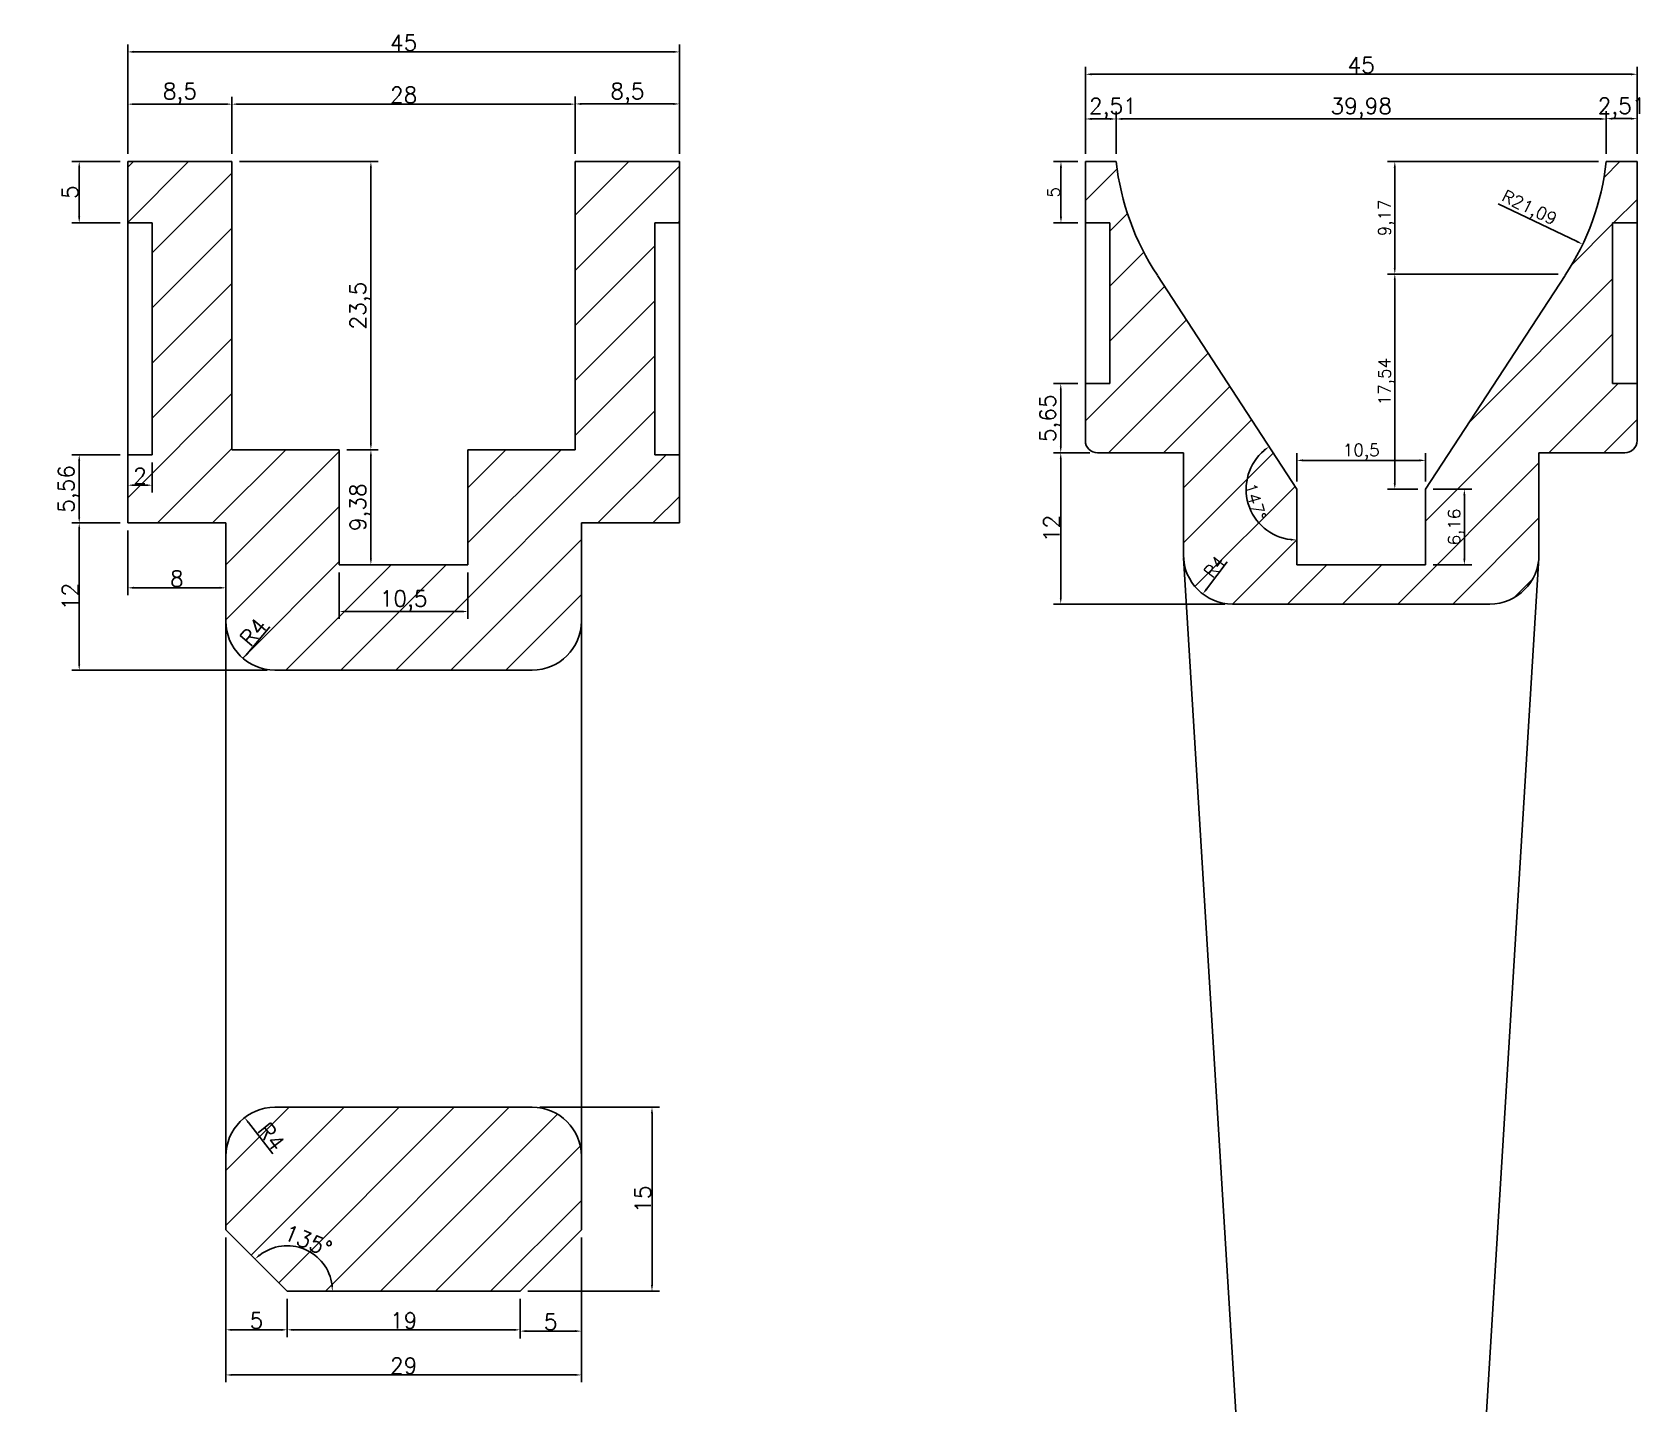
# Model space of a CAD drawing. Header units: millimetres. Extents: x 6817 to 10278, y -2870 to -2258.
# Drawn here: x 7660.7 to 7792, y -2802.2 to -2690.4 of the extents above; entities that cross this region are included whole.
import ezdxf

# ---------------------------------------------------------------- set-up
doc = ezdxf.new("R2010")
doc.units = ezdxf.units.MM
doc.layers.add('图层2', color=108, linetype='Continuous')
doc.styles.get("Standard").update_dxf_attribs({"font": 'txt', "bigfont": 'gbcbig.shx'})
doc.dimstyles.new('ISO-25', dxfattribs={"dimtxt": 1, "dimasz": 0.5, "dimexe": 0.6, "dimexo": 0.625, "dimgap": 0.1, "dimtad": 1, "dimtxsty": 'Standard', "dimcen": 2.5, "dimadec": 0, "dimazin": 0, "dimtfac": 1, "dimtmove": 0, "dimatfit": 3, "dimfxl": 1, "dimarcsym": 0})
pattern_1 = [(45, (0, -33.572), (-2.245064, 2.245064), [])]

# ---------------------------------------------------------------- blocks, each defined once
blk = doc.blocks.new('*D1457')
at = {"layer": 'Defpoints', "color": 0, "linetype": 'ByBlock', "transparency": 16777216}
for p in [(7749.09, -2697.44), (7746.58, -2700.91), (7749.09, -2700.91)]:
    blk.add_point(p, dxfattribs=at)
at = {"layer": '图层2', "color": 0, "linetype": 'ByBlock', "lineweight": -2, "transparency": 16777216}
for p, q in [((7746.58, -2700.29), (7746.58, -2696.84)), ((7749.09, -2700.29), (7749.09, -2696.84)), ((7747.08, -2697.44), (7748.59, -2697.44))]:
    blk.add_line(p, q, dxfattribs=at)
at = {"layer": '图层2', "color": 0, "linetype": 'ByBlock', "transparency": 16777216}
for points in [[(7747.08, -2697.35), (7747.08, -2697.52), (7746.58, -2697.44)], [(7748.59, -2697.35), (7748.59, -2697.52), (7749.09, -2697.44)]]:
    blk.add_solid(points, dxfattribs=at)
at = {"layer": '图层2', "color": 0, "linetype": 'ByBlock', "transparency": 16777216, "insert": (7748.82, -2696.58), "char_height": 1.3, "attachment_point": 5}
blk.add_mtext('2,51', dxfattribs=at)
blk = doc.blocks.new('*D1453')
at = {"layer": 'Defpoints', "color": 0, "linetype": 'ByBlock', "transparency": 16777216}
for p in [(7789.07, -2697.44), (7749.09, -2700.91), (7789.07, -2700.91)]:
    blk.add_point(p, dxfattribs=at)
at = {"layer": '图层2', "color": 0, "linetype": 'ByBlock', "lineweight": -2, "transparency": 16777216}
for p, q in [((7749.09, -2700.29), (7749.09, -2696.84)), ((7789.07, -2700.29), (7789.07, -2696.84)), ((7749.59, -2697.44), (7788.57, -2697.44))]:
    blk.add_line(p, q, dxfattribs=at)
at = {"layer": '图层2', "color": 0, "linetype": 'ByBlock', "transparency": 16777216}
for points in [[(7749.59, -2697.35), (7749.59, -2697.52), (7749.09, -2697.44)], [(7788.57, -2697.35), (7788.57, -2697.52), (7789.07, -2697.44)]]:
    blk.add_solid(points, dxfattribs=at)
at = {"layer": '图层2', "color": 0, "linetype": 'ByBlock', "transparency": 16777216, "insert": (7769.08, -2696.58), "char_height": 1.3, "attachment_point": 5}
blk.add_mtext('39,98', dxfattribs=at)
blk = doc.blocks.new('*D1458')
at = {"layer": 'Defpoints', "color": 0, "linetype": 'ByBlock', "transparency": 16777216}
for p in [(7791.58, -2697.41), (7789.07, -2700.91), (7791.58, -2700.91)]:
    blk.add_point(p, dxfattribs=at)
at = {"layer": '图层2', "color": 0, "linetype": 'ByBlock', "lineweight": -2, "transparency": 16777216}
for p, q in [((7789.07, -2700.29), (7789.07, -2696.81)), ((7791.58, -2700.29), (7791.58, -2696.81)), ((7789.57, -2697.41), (7791.08, -2697.41))]:
    blk.add_line(p, q, dxfattribs=at)
at = {"layer": '图层2', "color": 0, "linetype": 'ByBlock', "transparency": 16777216}
for points in [[(7789.57, -2697.33), (7789.57, -2697.5), (7789.07, -2697.41)], [(7791.08, -2697.33), (7791.08, -2697.5), (7791.58, -2697.41)]]:
    blk.add_solid(points, dxfattribs=at)
at = {"layer": '图层2', "color": 0, "linetype": 'ByBlock', "transparency": 16777216, "insert": (7790.32, -2696.56), "char_height": 1.3, "attachment_point": 5}
blk.add_mtext('2,51', dxfattribs=at)
blk = doc.blocks.new('*D1459')
at = {"layer": 'Defpoints', "color": 0, "linetype": 'ByBlock', "transparency": 16777216}
for p in [(7791.58, -2693.79), (7746.58, -2700.91), (7791.58, -2700.91)]:
    blk.add_point(p, dxfattribs=at)
at = {"layer": '图层2', "color": 0, "linetype": 'ByBlock', "lineweight": -2, "transparency": 16777216}
for p, q in [((7746.58, -2700.29), (7746.58, -2693.19)), ((7747.08, -2693.79), (7791.08, -2693.79)), ((7791.58, -2700.29), (7791.58, -2693.19))]:
    blk.add_line(p, q, dxfattribs=at)
at = {"layer": '图层2', "color": 0, "linetype": 'ByBlock', "transparency": 16777216}
for points in [[(7747.08, -2693.71), (7747.08, -2693.88), (7746.58, -2693.79)], [(7791.08, -2693.71), (7791.08, -2693.88), (7791.58, -2693.79)]]:
    blk.add_solid(points, dxfattribs=at)
at = {"layer": '图层2', "color": 0, "linetype": 'ByBlock', "transparency": 16777216, "insert": (7769.08, -2693.04), "char_height": 1.3, "attachment_point": 5}
blk.add_mtext('45', dxfattribs=at)
blk = doc.blocks.new('*D1454')
at = {"layer": 'Defpoints', "color": 0, "linetype": 'ByBlock', "transparency": 16777216}
for p in [(7771.82, -2700.91), (7789.07, -2700.91), (7785.77, -2710.08)]:
    blk.add_point(p, dxfattribs=at)
at = {"layer": '图层2', "color": 0, "linetype": 'ByBlock', "lineweight": -2, "transparency": 16777216}
for p, q in [((7788.44, -2700.91), (7771.22, -2700.91)), ((7771.82, -2709.58), (7771.82, -2701.41)), ((7785.15, -2710.08), (7771.22, -2710.08))]:
    blk.add_line(p, q, dxfattribs=at)
at = {"layer": '图层2', "color": 0, "linetype": 'ByBlock', "transparency": 16777216}
for points in [[(7771.73, -2701.41), (7771.9, -2701.41), (7771.82, -2700.91)], [(7771.73, -2709.58), (7771.9, -2709.58), (7771.82, -2710.08)]]:
    blk.add_solid(points, dxfattribs=at)
at = {"layer": '图层2', "color": 0, "linetype": 'ByBlock', "transparency": 16777216, "insert": (7771.13, -2705.5), "char_height": 1, "attachment_point": 5, "rotation": 90}
blk.add_mtext('9,17', dxfattribs=at)
blk = doc.blocks.new('*D1455')
at = {"layer": 'Defpoints', "color": 0, "linetype": 'ByBlock', "transparency": 16777216}
for p in [(7747.58, -2724.66), (7744.57, -2736.99), (7758.58, -2736.99)]:
    blk.add_point(p, dxfattribs=at)
at = {"layer": '图层2', "color": 0, "linetype": 'ByBlock', "lineweight": -2, "transparency": 16777216}
for p, q in [((7746.95, -2724.66), (7743.97, -2724.66)), ((7744.57, -2725.16), (7744.57, -2736.49)), ((7757.95, -2736.99), (7743.97, -2736.99))]:
    blk.add_line(p, q, dxfattribs=at)
at = {"layer": '图层2', "color": 0, "linetype": 'ByBlock', "transparency": 16777216}
for points in [[(7744.49, -2725.16), (7744.65, -2725.16), (7744.57, -2724.66)], [(7744.49, -2736.49), (7744.65, -2736.49), (7744.57, -2736.99)]]:
    blk.add_solid(points, dxfattribs=at)
at = {"layer": '图层2', "color": 0, "linetype": 'ByBlock', "transparency": 16777216, "insert": (7743.82, -2730.83), "char_height": 1.3, "attachment_point": 5, "rotation": 90}
blk.add_mtext('12', dxfattribs=at)
blk = doc.blocks.new('*D1460')
at = {"layer": 'Defpoints', "color": 0, "linetype": 'ByBlock', "transparency": 16777216}
for p in [(7774.33, -2725.28), (7763.83, -2727.63), (7774.33, -2727.63)]:
    blk.add_point(p, dxfattribs=at)
at = {"layer": '图层2', "color": 0, "linetype": 'ByBlock', "lineweight": -2, "transparency": 16777216}
for p, q in [((7763.83, -2727), (7763.83, -2724.68)), ((7764.33, -2725.28), (7773.83, -2725.28)), ((7774.33, -2727), (7774.33, -2724.68))]:
    blk.add_line(p, q, dxfattribs=at)
at = {"layer": '图层2', "color": 0, "linetype": 'ByBlock', "transparency": 16777216}
for points in [[(7764.33, -2725.19), (7764.33, -2725.36), (7763.83, -2725.28)], [(7773.83, -2725.19), (7773.83, -2725.36), (7774.33, -2725.28)]]:
    blk.add_solid(points, dxfattribs=at)
at = {"layer": '图层2', "color": 0, "linetype": 'ByBlock', "transparency": 16777216, "insert": (7769.08, -2724.59), "char_height": 1, "attachment_point": 5}
blk.add_mtext('10,5', dxfattribs=at)
blk = doc.blocks.new('*D1456')
at = {"layer": 'Defpoints', "color": 0, "linetype": 'ByBlock', "transparency": 16777216}
for p in [(7785.15, -2710.08), (7771.82, -2727.63), (7774.33, -2727.63)]:
    blk.add_point(p, dxfattribs=at)
at = {"layer": '图层2', "color": 0, "linetype": 'ByBlock', "lineweight": -2, "transparency": 16777216}
for p, q in [((7784.52, -2710.08), (7771.22, -2710.08)), ((7771.82, -2710.58), (7771.82, -2727.13)), ((7773.7, -2727.63), (7771.22, -2727.63))]:
    blk.add_line(p, q, dxfattribs=at)
at = {"layer": '图层2', "color": 0, "linetype": 'ByBlock', "transparency": 16777216}
for points in [[(7771.73, -2710.58), (7771.9, -2710.58), (7771.82, -2710.08)], [(7771.73, -2727.13), (7771.9, -2727.13), (7771.82, -2727.63)]]:
    blk.add_solid(points, dxfattribs=at)
at = {"layer": '图层2', "color": 0, "linetype": 'ByBlock', "transparency": 16777216, "insert": (7771.13, -2718.85), "char_height": 1, "attachment_point": 5, "rotation": 90}
blk.add_mtext('17,54', dxfattribs=at)
blk = doc.blocks.new('*D1461')
at = {"layer": 'Defpoints', "color": 0, "linetype": 'ByBlock', "transparency": 16777216}
for p in [(7774.33, -2727.63), (7774.33, -2733.79), (7777.49, -2733.79)]:
    blk.add_point(p, dxfattribs=at)
at = {"layer": '图层2', "color": 0, "linetype": 'ByBlock', "lineweight": -2, "transparency": 16777216}
for p, q in [((7774.95, -2727.63), (7778.09, -2727.63)), ((7777.49, -2728.13), (7777.49, -2733.29)), ((7774.95, -2733.79), (7778.09, -2733.79))]:
    blk.add_line(p, q, dxfattribs=at)
at = {"layer": '图层2', "color": 0, "linetype": 'ByBlock', "transparency": 16777216}
for points in [[(7777.41, -2728.13), (7777.58, -2728.13), (7777.49, -2727.63)], [(7777.41, -2733.29), (7777.58, -2733.29), (7777.49, -2733.79)]]:
    blk.add_solid(points, dxfattribs=at)
at = {"layer": '图层2', "color": 0, "linetype": 'ByBlock', "transparency": 16777216, "insert": (7776.81, -2730.71), "char_height": 1, "attachment_point": 5, "rotation": 90}
blk.add_mtext('6,16', dxfattribs=at)
blk = doc.blocks.new('*D1462')
at = {"layer": 'Defpoints', "color": 0, "linetype": 'ByBlock', "transparency": 16777216}
for p in [(7768.11, -2698.56), (7787.14, -2707.65)]:
    blk.add_point(p, dxfattribs=at)
at = {"layer": '图层2', "color": 0, "linetype": 'ByBlock', "lineweight": -2, "transparency": 16777216}
blk.add_line((7780.25, -2704.36), (7786.69, -2707.44), dxfattribs=at)
at = {"layer": '图层2', "color": 0, "linetype": 'ByBlock', "transparency": 16777216}
blk.add_solid([(7786.72, -2707.36), (7786.65, -2707.51), (7787.14, -2707.65)], dxfattribs=at)
at = {"layer": '图层2', "color": 0, "linetype": 'ByBlock', "transparency": 16777216, "insert": (7782.74, -2704.79), "char_height": 1, "attachment_point": 5, "rotation": 334.4618}
blk.add_mtext('R21,09', dxfattribs=at)
blk = doc.blocks.new('*D1473')
at = {"layer": 'Defpoints', "color": 0, "linetype": 'ByBlock', "transparency": 16777216}
for p in [(7758.58, -2732.99), (7756.16, -2736.17)]:
    blk.add_point(p, dxfattribs=at)
at = {"layer": '图层2', "color": 0, "linetype": 'ByBlock', "lineweight": -2, "transparency": 16777216}
blk.add_line((7758.14, -2733.56), (7756.46, -2735.77), dxfattribs=at)
at = {"layer": '图层2', "color": 0, "linetype": 'ByBlock', "transparency": 16777216}
blk.add_solid([(7756.39, -2735.72), (7756.53, -2735.83), (7756.16, -2736.17)], dxfattribs=at)
at = {"layer": '图层2', "color": 0, "linetype": 'ByBlock', "transparency": 16777216, "insert": (7757.1, -2733.94), "char_height": 1, "attachment_point": 5, "rotation": 52.7723}
blk.add_mtext('R4', dxfattribs=at)
blk = doc.blocks.new('*D1477')
at = {"layer": 'Defpoints', "color": 0, "linetype": 'ByBlock', "transparency": 16777216}
for p in [(7752.45, -2710.19), (7759.72, -2727.05), (7763.83, -2727.63), (7763.83, -2727.63), (7763.83, -2733.79)]:
    blk.add_point(p, dxfattribs=at)
at = {"layer": '图层2', "color": 0, "linetype": 'ByBlock', "transparency": 16777216}
blk.add_arc((7763.83, -2727.63), 4.14, 130.0372, 263.0832, dxfattribs=at)
for points in [[(7761.11, -2724.39), (7761.21, -2724.52), (7761.56, -2724.15)], [(7763.33, -2731.66), (7763.32, -2731.82), (7763.83, -2731.77)]]:
    blk.add_solid(points, dxfattribs=at)
at = {"layer": '图层2', "color": 0, "linetype": 'ByBlock', "transparency": 16777216, "insert": (7760.43, -2728.64), "char_height": 1, "attachment_point": 5, "rotation": 286.5602}
blk.add_mtext('147°', dxfattribs=at)
blk = doc.blocks.new('*D1478')
at = {"layer": 'Defpoints', "color": 0, "linetype": 'ByBlock', "transparency": 16777216}
for p in [(7676.47, -2788.02), (7684.08, -2790.4), (7681.47, -2793.02), (7681.47, -2793.02), (7700.47, -2793.02)]:
    blk.add_point(p, dxfattribs=at)
at = {"layer": '图层2', "color": 0, "linetype": 'ByBlock', "transparency": 16777216}
blk.add_arc((7681.47, -2793.02), 3.7, 7.7496, 127.2504, dxfattribs=at)
for points in [[(7679.28, -2790.14), (7679.17, -2790.01), (7678.85, -2790.4)], [(7685.21, -2792.52), (7685.05, -2792.53), (7685.16, -2793.02)]]:
    blk.add_solid(points, dxfattribs=at)
at = {"layer": '图层2', "color": 0, "linetype": 'ByBlock', "transparency": 16777216, "insert": (7683.17, -2788.91), "char_height": 1.3, "attachment_point": 5, "rotation": 337.5}
blk.add_mtext('135°', dxfattribs=at)
blk = doc.blocks.new('*D1479')
at = {"layer": 'Defpoints', "color": 0, "linetype": 'ByBlock', "transparency": 16777216}
for p in [(7676.97, -2696.23), (7668.47, -2700.91), (7676.97, -2700.91)]:
    blk.add_point(p, dxfattribs=at)
at = {"layer": '图层2', "color": 0, "linetype": 'ByBlock', "lineweight": -2, "transparency": 16777216}
for p, q in [((7668.47, -2700.29), (7668.47, -2695.63)), ((7676.97, -2700.29), (7676.97, -2695.63)), ((7668.97, -2696.23), (7676.47, -2696.23))]:
    blk.add_line(p, q, dxfattribs=at)
at = {"layer": '图层2', "color": 0, "linetype": 'ByBlock', "transparency": 16777216}
for points in [[(7668.97, -2696.15), (7668.97, -2696.31), (7668.47, -2696.23)], [(7676.47, -2696.15), (7676.47, -2696.31), (7676.97, -2696.23)]]:
    blk.add_solid(points, dxfattribs=at)
at = {"layer": '图层2', "color": 0, "linetype": 'ByBlock', "transparency": 16777216, "insert": (7672.72, -2695.37), "char_height": 1.3, "attachment_point": 5}
blk.add_mtext('8,5', dxfattribs=at)
blk = doc.blocks.new('*D1480')
at = {"layer": 'Defpoints', "color": 0, "linetype": 'ByBlock', "transparency": 16777216}
for p in [(7704.97, -2696.23), (7676.97, -2700.91), (7704.97, -2700.91)]:
    blk.add_point(p, dxfattribs=at)
at = {"layer": '图层2', "color": 0, "linetype": 'ByBlock', "lineweight": -2, "transparency": 16777216}
for p, q in [((7676.97, -2700.29), (7676.97, -2695.63)), ((7704.97, -2700.29), (7704.97, -2695.63)), ((7677.47, -2696.23), (7704.47, -2696.23))]:
    blk.add_line(p, q, dxfattribs=at)
at = {"layer": '图层2', "color": 0, "linetype": 'ByBlock', "transparency": 16777216}
for points in [[(7677.47, -2696.15), (7677.47, -2696.31), (7676.97, -2696.23)], [(7704.47, -2696.15), (7704.47, -2696.31), (7704.97, -2696.23)]]:
    blk.add_solid(points, dxfattribs=at)
at = {"layer": '图层2', "color": 0, "linetype": 'ByBlock', "transparency": 16777216, "insert": (7690.97, -2695.48), "char_height": 1.3, "attachment_point": 5}
blk.add_mtext('28', dxfattribs=at)
blk = doc.blocks.new('*D1481')
at = {"layer": 'Defpoints', "color": 0, "linetype": 'ByBlock', "transparency": 16777216}
for p in [(7713.47, -2696.21), (7704.97, -2700.29), (7713.47, -2700.91)]:
    blk.add_point(p, dxfattribs=at)
at = {"layer": '图层2', "color": 0, "linetype": 'ByBlock', "lineweight": -2, "transparency": 16777216}
for p, q in [((7704.97, -2699.66), (7704.97, -2695.61)), ((7713.47, -2700.29), (7713.47, -2695.61)), ((7705.47, -2696.21), (7712.97, -2696.21))]:
    blk.add_line(p, q, dxfattribs=at)
at = {"layer": '图层2', "color": 0, "linetype": 'ByBlock', "transparency": 16777216}
for points in [[(7705.47, -2696.13), (7705.47, -2696.3), (7704.97, -2696.21)], [(7712.97, -2696.13), (7712.97, -2696.3), (7713.47, -2696.21)]]:
    blk.add_solid(points, dxfattribs=at)
at = {"layer": '图层2', "color": 0, "linetype": 'ByBlock', "transparency": 16777216, "insert": (7709.22, -2695.36), "char_height": 1.3, "attachment_point": 5}
blk.add_mtext('8,5', dxfattribs=at)
blk = doc.blocks.new('*D1482')
at = {"layer": 'Defpoints', "color": 0, "linetype": 'ByBlock', "transparency": 16777216}
for p in [(7713.47, -2691.97), (7668.47, -2700.91), (7713.47, -2700.91)]:
    blk.add_point(p, dxfattribs=at)
at = {"layer": '图层2', "color": 0, "linetype": 'ByBlock', "lineweight": -2, "transparency": 16777216}
for p, q in [((7668.47, -2700.29), (7668.47, -2691.37)), ((7713.47, -2700.29), (7713.47, -2691.37)), ((7668.97, -2691.97), (7712.97, -2691.97))]:
    blk.add_line(p, q, dxfattribs=at)
at = {"layer": '图层2', "color": 0, "linetype": 'ByBlock', "transparency": 16777216}
for points in [[(7668.97, -2691.88), (7668.97, -2692.05), (7668.47, -2691.97)], [(7712.97, -2691.88), (7712.97, -2692.05), (7713.47, -2691.97)]]:
    blk.add_solid(points, dxfattribs=at)
at = {"layer": '图层2', "color": 0, "linetype": 'ByBlock', "transparency": 16777216, "insert": (7690.97, -2691.22), "char_height": 1.3, "attachment_point": 5}
blk.add_mtext('45', dxfattribs=at)
blk = doc.blocks.new('*D1483')
at = {"layer": 'Defpoints', "color": 0, "linetype": 'ByBlock', "transparency": 16777216}
for p in [(7668.47, -2700.91), (7664.51, -2705.91), (7668.47, -2705.91)]:
    blk.add_point(p, dxfattribs=at)
at = {"layer": '图层2', "color": 0, "linetype": 'ByBlock', "lineweight": -2, "transparency": 16777216}
for p, q in [((7667.84, -2700.91), (7663.91, -2700.91)), ((7664.51, -2701.41), (7664.51, -2705.41)), ((7667.84, -2705.91), (7663.91, -2705.91))]:
    blk.add_line(p, q, dxfattribs=at)
at = {"layer": '图层2', "color": 0, "linetype": 'ByBlock', "transparency": 16777216}
for points in [[(7664.42, -2701.41), (7664.59, -2701.41), (7664.51, -2700.91)], [(7664.42, -2705.41), (7664.59, -2705.41), (7664.51, -2705.91)]]:
    blk.add_solid(points, dxfattribs=at)
at = {"layer": '图层2', "color": 0, "linetype": 'ByBlock', "transparency": 16777216, "insert": (7663.76, -2703.41), "char_height": 1.3, "attachment_point": 5, "rotation": 90}
blk.add_mtext('5', dxfattribs=at)
blk = doc.blocks.new('*D1484')
at = {"layer": 'Defpoints', "color": 0, "linetype": 'ByBlock', "transparency": 16777216}
for p in [(7668.47, -2724.82), (7664.51, -2730.38), (7668.47, -2730.38)]:
    blk.add_point(p, dxfattribs=at)
at = {"layer": '图层2', "color": 0, "linetype": 'ByBlock', "lineweight": -2, "transparency": 16777216}
for p, q in [((7667.84, -2724.82), (7663.91, -2724.82)), ((7664.51, -2725.32), (7664.51, -2729.88)), ((7667.84, -2730.38), (7663.91, -2730.38))]:
    blk.add_line(p, q, dxfattribs=at)
at = {"layer": '图层2', "color": 0, "linetype": 'ByBlock', "transparency": 16777216}
for points in [[(7664.42, -2725.32), (7664.59, -2725.32), (7664.51, -2724.82)], [(7664.42, -2729.88), (7664.59, -2729.88), (7664.51, -2730.38)]]:
    blk.add_solid(points, dxfattribs=at)
at = {"layer": '图层2', "color": 0, "linetype": 'ByBlock', "transparency": 16777216, "insert": (7663.65, -2727.6), "char_height": 1.3, "attachment_point": 5, "rotation": 90}
blk.add_mtext('5,56', dxfattribs=at)
blk = doc.blocks.new('*D1485')
at = {"layer": 'Defpoints', "color": 0, "linetype": 'ByBlock', "transparency": 16777216}
for p in [(7668.47, -2724.82), (7670.47, -2724.82), (7670.47, -2727.3)]:
    blk.add_point(p, dxfattribs=at)
at = {"layer": '图层2', "color": 0, "linetype": 'ByBlock', "lineweight": -2, "transparency": 16777216}
for p, q in [((7668.47, -2725.44), (7668.47, -2727.9)), ((7670.47, -2725.44), (7670.47, -2727.9)), ((7668.97, -2727.3), (7669.97, -2727.3))]:
    blk.add_line(p, q, dxfattribs=at)
at = {"layer": '图层2', "color": 0, "linetype": 'ByBlock', "transparency": 16777216}
for points in [[(7668.97, -2727.22), (7668.97, -2727.38), (7668.47, -2727.3)], [(7669.97, -2727.22), (7669.97, -2727.38), (7670.47, -2727.3)]]:
    blk.add_solid(points, dxfattribs=at)
at = {"layer": '图层2', "color": 0, "linetype": 'ByBlock', "transparency": 16777216, "insert": (7669.47, -2726.55), "char_height": 1.3, "attachment_point": 5}
blk.add_mtext('2', dxfattribs=at)
blk = doc.blocks.new('*D1486')
at = {"layer": 'Defpoints', "color": 0, "linetype": 'ByBlock', "transparency": 16777216}
for p in [(7668.47, -2730.38), (7676.47, -2730.38), (7676.47, -2735.67)]:
    blk.add_point(p, dxfattribs=at)
at = {"layer": '图层2', "color": 0, "linetype": 'ByBlock', "lineweight": -2, "transparency": 16777216}
for p, q in [((7668.47, -2731), (7668.47, -2736.27)), ((7676.47, -2731), (7676.47, -2736.27)), ((7668.97, -2735.67), (7675.97, -2735.67))]:
    blk.add_line(p, q, dxfattribs=at)
at = {"layer": '图层2', "color": 0, "linetype": 'ByBlock', "transparency": 16777216}
for points in [[(7668.97, -2735.58), (7668.97, -2735.75), (7668.47, -2735.67)], [(7675.97, -2735.58), (7675.97, -2735.75), (7676.47, -2735.67)]]:
    blk.add_solid(points, dxfattribs=at)
at = {"layer": '图层2', "color": 0, "linetype": 'ByBlock', "transparency": 16777216, "insert": (7672.47, -2734.92), "char_height": 1.3, "attachment_point": 5}
blk.add_mtext('8', dxfattribs=at)
blk = doc.blocks.new('*D1487')
at = {"layer": 'Defpoints', "color": 0, "linetype": 'ByBlock', "transparency": 16777216}
for p in [(7676.97, -2700.91), (7685.72, -2724.41), (7688.3, -2724.41)]:
    blk.add_point(p, dxfattribs=at)
at = {"layer": '图层2', "color": 0, "linetype": 'ByBlock', "lineweight": -2, "transparency": 16777216}
for p, q in [((7677.59, -2700.91), (7688.9, -2700.91)), ((7688.3, -2701.41), (7688.3, -2723.91)), ((7686.34, -2724.41), (7688.9, -2724.41))]:
    blk.add_line(p, q, dxfattribs=at)
at = {"layer": '图层2', "color": 0, "linetype": 'ByBlock', "transparency": 16777216}
for points in [[(7688.22, -2701.41), (7688.38, -2701.41), (7688.3, -2700.91)], [(7688.22, -2723.91), (7688.38, -2723.91), (7688.3, -2724.41)]]:
    blk.add_solid(points, dxfattribs=at)
at = {"layer": '图层2', "color": 0, "linetype": 'ByBlock', "transparency": 16777216, "insert": (7687.44, -2712.66), "char_height": 1.3, "attachment_point": 5, "rotation": 90}
blk.add_mtext('23,5', dxfattribs=at)
blk = doc.blocks.new('*D1488')
at = {"layer": 'Defpoints', "color": 0, "linetype": 'ByBlock', "transparency": 16777216}
for p in [(7685.72, -2724.41), (7685.72, -2733.79), (7688.3, -2733.79)]:
    blk.add_point(p, dxfattribs=at)
at = {"layer": '图层2', "color": 0, "linetype": 'ByBlock', "lineweight": -2, "transparency": 16777216}
for p, q in [((7686.34, -2724.41), (7688.9, -2724.41)), ((7688.3, -2724.91), (7688.3, -2733.29)), ((7686.34, -2733.79), (7688.9, -2733.79))]:
    blk.add_line(p, q, dxfattribs=at)
at = {"layer": '图层2', "color": 0, "linetype": 'ByBlock', "transparency": 16777216}
for points in [[(7688.22, -2724.91), (7688.38, -2724.91), (7688.3, -2724.41)], [(7688.22, -2733.29), (7688.38, -2733.29), (7688.3, -2733.79)]]:
    blk.add_solid(points, dxfattribs=at)
at = {"layer": '图层2', "color": 0, "linetype": 'ByBlock', "transparency": 16777216, "insert": (7687.44, -2729.1), "char_height": 1.3, "attachment_point": 5, "rotation": 90}
blk.add_mtext('9,38', dxfattribs=at)
blk = doc.blocks.new('*D1489')
at = {"layer": 'Defpoints', "color": 0, "linetype": 'ByBlock', "transparency": 16777216}
for p in [(7685.72, -2733.79), (7696.22, -2733.79), (7696.22, -2737.6)]:
    blk.add_point(p, dxfattribs=at)
at = {"layer": '图层2', "color": 0, "linetype": 'ByBlock', "lineweight": -2, "transparency": 16777216}
for p, q in [((7685.72, -2734.41), (7685.72, -2738.2)), ((7696.22, -2734.41), (7696.22, -2738.2)), ((7686.22, -2737.6), (7695.72, -2737.6))]:
    blk.add_line(p, q, dxfattribs=at)
at = {"layer": '图层2', "color": 0, "linetype": 'ByBlock', "transparency": 16777216}
for points in [[(7686.22, -2737.52), (7686.22, -2737.68), (7685.72, -2737.6)], [(7695.72, -2737.52), (7695.72, -2737.68), (7696.22, -2737.6)]]:
    blk.add_solid(points, dxfattribs=at)
at = {"layer": '图层2', "color": 0, "linetype": 'ByBlock', "transparency": 16777216, "insert": (7690.97, -2736.74), "char_height": 1.3, "attachment_point": 5}
blk.add_mtext('10,5', dxfattribs=at)
blk = doc.blocks.new('*D1490')
at = {"layer": 'Defpoints', "color": 0, "linetype": 'ByBlock', "transparency": 16777216}
for p in [(7701.47, -2778.02), (7700.47, -2793.02), (7711.23, -2793.02)]:
    blk.add_point(p, dxfattribs=at)
at = {"layer": '图层2', "color": 0, "linetype": 'ByBlock', "lineweight": -2, "transparency": 16777216}
for p, q in [((7702.09, -2778.02), (7711.83, -2778.02)), ((7711.23, -2778.52), (7711.23, -2792.52)), ((7701.09, -2793.02), (7711.83, -2793.02))]:
    blk.add_line(p, q, dxfattribs=at)
at = {"layer": '图层2', "color": 0, "linetype": 'ByBlock', "transparency": 16777216}
for points in [[(7711.14, -2778.52), (7711.31, -2778.52), (7711.23, -2778.02)], [(7711.14, -2792.52), (7711.31, -2792.52), (7711.23, -2793.02)]]:
    blk.add_solid(points, dxfattribs=at)
at = {"layer": '图层2', "color": 0, "linetype": 'ByBlock', "transparency": 16777216, "insert": (7710.48, -2785.52), "char_height": 1.3, "attachment_point": 5, "rotation": 90}
blk.add_mtext('15', dxfattribs=at)
blk = doc.blocks.new('*D1491')
at = {"layer": 'Defpoints', "color": 0, "linetype": 'ByBlock', "transparency": 16777216}
for p in [(7705.47, -2788.02), (7700.47, -2793.02), (7705.47, -2796.28)]:
    blk.add_point(p, dxfattribs=at)
at = {"layer": '图层2', "color": 0, "linetype": 'ByBlock', "lineweight": -2, "transparency": 16777216}
for p, q in [((7705.47, -2788.64), (7705.47, -2796.88)), ((7700.47, -2793.64), (7700.47, -2796.88)), ((7700.97, -2796.28), (7704.97, -2796.28))]:
    blk.add_line(p, q, dxfattribs=at)
at = {"layer": '图层2', "color": 0, "linetype": 'ByBlock', "transparency": 16777216}
for points in [[(7700.97, -2796.19), (7700.97, -2796.36), (7700.47, -2796.28)], [(7704.97, -2796.19), (7704.97, -2796.36), (7705.47, -2796.28)]]:
    blk.add_solid(points, dxfattribs=at)
at = {"layer": '图层2', "color": 0, "linetype": 'ByBlock', "transparency": 16777216, "insert": (7702.97, -2795.53), "char_height": 1.3, "attachment_point": 5}
blk.add_mtext('5', dxfattribs=at)
blk = doc.blocks.new('*D1492')
at = {"layer": 'Defpoints', "color": 0, "linetype": 'ByBlock', "transparency": 16777216}
for p in [(7676.47, -2788.02), (7705.47, -2788.02), (7705.47, -2799.85)]:
    blk.add_point(p, dxfattribs=at)
at = {"layer": '图层2', "color": 0, "linetype": 'ByBlock', "lineweight": -2, "transparency": 16777216}
for p, q in [((7676.47, -2788.64), (7676.47, -2800.45)), ((7705.47, -2788.64), (7705.47, -2800.45)), ((7676.97, -2799.85), (7704.97, -2799.85))]:
    blk.add_line(p, q, dxfattribs=at)
at = {"layer": '图层2', "color": 0, "linetype": 'ByBlock', "transparency": 16777216}
for points in [[(7676.97, -2799.77), (7676.97, -2799.93), (7676.47, -2799.85)], [(7704.97, -2799.77), (7704.97, -2799.93), (7705.47, -2799.85)]]:
    blk.add_solid(points, dxfattribs=at)
at = {"layer": '图层2', "color": 0, "linetype": 'ByBlock', "transparency": 16777216, "insert": (7690.97, -2799.1), "char_height": 1.3, "attachment_point": 5}
blk.add_mtext('29', dxfattribs=at)
blk = doc.blocks.new('*D1493')
at = {"layer": 'Defpoints', "color": 0, "linetype": 'ByBlock', "transparency": 16777216}
for p in [(7676.47, -2788.02), (7681.47, -2793.02), (7681.47, -2796.17)]:
    blk.add_point(p, dxfattribs=at)
at = {"layer": '图层2', "color": 0, "linetype": 'ByBlock', "lineweight": -2, "transparency": 16777216}
for p, q in [((7676.47, -2788.64), (7676.47, -2796.77)), ((7681.47, -2793.64), (7681.47, -2796.77)), ((7676.97, -2796.17), (7680.97, -2796.17))]:
    blk.add_line(p, q, dxfattribs=at)
at = {"layer": '图层2', "color": 0, "linetype": 'ByBlock', "transparency": 16777216}
for points in [[(7676.97, -2796.09), (7676.97, -2796.26), (7676.47, -2796.17)], [(7680.97, -2796.09), (7680.97, -2796.26), (7681.47, -2796.17)]]:
    blk.add_solid(points, dxfattribs=at)
at = {"layer": '图层2', "color": 0, "linetype": 'ByBlock', "transparency": 16777216, "insert": (7678.97, -2795.42), "char_height": 1.3, "attachment_point": 5}
blk.add_mtext('5', dxfattribs=at)
blk = doc.blocks.new('*D1494')
at = {"layer": 'Defpoints', "color": 0, "linetype": 'ByBlock', "transparency": 16777216}
for p in [(7681.47, -2793.02), (7700.47, -2793.02), (7700.47, -2796.17)]:
    blk.add_point(p, dxfattribs=at)
at = {"layer": '图层2', "color": 0, "linetype": 'ByBlock', "lineweight": -2, "transparency": 16777216}
for p, q in [((7681.47, -2793.64), (7681.47, -2796.77)), ((7700.47, -2793.64), (7700.47, -2796.77)), ((7681.97, -2796.17), (7699.97, -2796.17))]:
    blk.add_line(p, q, dxfattribs=at)
at = {"layer": '图层2', "color": 0, "linetype": 'ByBlock', "transparency": 16777216}
for points in [[(7681.97, -2796.09), (7681.97, -2796.26), (7681.47, -2796.17)], [(7699.97, -2796.09), (7699.97, -2796.26), (7700.47, -2796.17)]]:
    blk.add_solid(points, dxfattribs=at)
at = {"layer": '图层2', "color": 0, "linetype": 'ByBlock', "transparency": 16777216, "insert": (7690.97, -2795.42), "char_height": 1.3, "attachment_point": 5}
blk.add_mtext('19', dxfattribs=at)
blk = doc.blocks.new('*D1495')
at = {"layer": 'Defpoints', "color": 0, "linetype": 'ByBlock', "transparency": 16777216}
for p in [(7678, -2778.87), (7680.47, -2782.02)]:
    blk.add_point(p, dxfattribs=at)
at = {"layer": '图层2', "color": 0, "linetype": 'ByBlock', "lineweight": -2, "transparency": 16777216}
blk.add_line((7680.31, -2781.82), (7678.31, -2779.26), dxfattribs=at)
at = {"layer": '图层2', "color": 0, "linetype": 'ByBlock', "transparency": 16777216}
blk.add_solid([(7678.37, -2779.21), (7678.24, -2779.31), (7678, -2778.87)], dxfattribs=at)
at = {"layer": '图层2', "color": 0, "linetype": 'ByBlock', "transparency": 16777216, "insert": (7680.17, -2780.43), "char_height": 1.3, "attachment_point": 5, "rotation": 308.0251}
blk.add_mtext('R4', dxfattribs=at)
blk = doc.blocks.new('*D1496')
at = {"layer": 'Defpoints', "color": 0, "linetype": 'ByBlock', "transparency": 16777216}
for p in [(7680.47, -2738.38), (7677.88, -2741.43)]:
    blk.add_point(p, dxfattribs=at)
at = {"layer": '图层2', "color": 0, "linetype": 'ByBlock', "lineweight": -2, "transparency": 16777216}
blk.add_line((7680.06, -2738.86), (7678.21, -2741.05), dxfattribs=at)
at = {"layer": '图层2', "color": 0, "linetype": 'ByBlock', "transparency": 16777216}
blk.add_solid([(7678.14, -2741), (7678.27, -2741.1), (7677.88, -2741.43)], dxfattribs=at)
at = {"layer": '图层2', "color": 0, "linetype": 'ByBlock', "transparency": 16777216, "insert": (7678.72, -2739.28), "char_height": 1.3, "attachment_point": 5, "rotation": 49.8236}
blk.add_mtext('R4', dxfattribs=at)
blk = doc.blocks.new('*D1497')
at = {"layer": 'Defpoints', "color": 0, "linetype": 'ByBlock', "transparency": 16777216}
for p in [(7746.58, -2700.91), (7744.59, -2705.91), (7746.58, -2705.91)]:
    blk.add_point(p, dxfattribs=at)
at = {"layer": '图层2', "color": 0, "linetype": 'ByBlock', "lineweight": -2, "transparency": 16777216}
for p, q in [((7745.95, -2700.91), (7743.99, -2700.91)), ((7744.59, -2701.41), (7744.59, -2705.41)), ((7745.95, -2705.91), (7743.99, -2705.91))]:
    blk.add_line(p, q, dxfattribs=at)
at = {"layer": '图层2', "color": 0, "linetype": 'ByBlock', "transparency": 16777216}
for points in [[(7744.5, -2701.41), (7744.67, -2701.41), (7744.59, -2700.91)], [(7744.5, -2705.41), (7744.67, -2705.41), (7744.59, -2705.91)]]:
    blk.add_solid(points, dxfattribs=at)
at = {"layer": '图层2', "color": 0, "linetype": 'ByBlock', "transparency": 16777216, "insert": (7743.99, -2703.41), "char_height": 1, "attachment_point": 5, "rotation": 90}
blk.add_mtext('5', dxfattribs=at)
blk = doc.blocks.new('*D1498')
at = {"layer": 'Defpoints', "color": 0, "linetype": 'ByBlock', "transparency": 16777216}
for p in [(7746.58, -2719.01), (7744.57, -2724.66), (7747.58, -2724.66)]:
    blk.add_point(p, dxfattribs=at)
at = {"layer": '图层2', "color": 0, "linetype": 'ByBlock', "lineweight": -2, "transparency": 16777216}
for p, q in [((7745.95, -2719.01), (7743.97, -2719.01)), ((7744.57, -2719.51), (7744.57, -2724.16)), ((7746.95, -2724.66), (7743.97, -2724.66))]:
    blk.add_line(p, q, dxfattribs=at)
at = {"layer": '图层2', "color": 0, "linetype": 'ByBlock', "transparency": 16777216}
for points in [[(7744.49, -2719.51), (7744.65, -2719.51), (7744.57, -2719.01)], [(7744.49, -2724.16), (7744.65, -2724.16), (7744.57, -2724.66)]]:
    blk.add_solid(points, dxfattribs=at)
at = {"layer": '图层2', "color": 0, "linetype": 'ByBlock', "transparency": 16777216, "insert": (7743.71, -2721.84), "char_height": 1.3, "attachment_point": 5, "rotation": 90}
blk.add_mtext('5,65', dxfattribs=at)
blk = doc.blocks.new('*D1499')
at = {"layer": 'Defpoints', "color": 0, "linetype": 'ByBlock', "transparency": 16777216}
for p in [(7668.47, -2730.38), (7664.51, -2742.38), (7680.47, -2742.38)]:
    blk.add_point(p, dxfattribs=at)
at = {"layer": '图层2', "color": 0, "linetype": 'ByBlock', "lineweight": -2, "transparency": 16777216}
for p, q in [((7667.84, -2730.38), (7663.91, -2730.38)), ((7664.51, -2730.88), (7664.51, -2741.88)), ((7679.84, -2742.38), (7663.91, -2742.38))]:
    blk.add_line(p, q, dxfattribs=at)
at = {"layer": '图层2', "color": 0, "linetype": 'ByBlock', "transparency": 16777216}
for points in [[(7664.42, -2730.88), (7664.59, -2730.88), (7664.51, -2730.38)], [(7664.42, -2741.88), (7664.59, -2741.88), (7664.51, -2742.38)]]:
    blk.add_solid(points, dxfattribs=at)
at = {"layer": '图层2', "color": 0, "linetype": 'ByBlock', "transparency": 16777216, "insert": (7663.76, -2736.38), "char_height": 1.3, "attachment_point": 5, "rotation": 90}
blk.add_mtext('12', dxfattribs=at)
blk = doc.blocks.new('*D1527')
at = {"layer": 'Defpoints', "color": 0, "linetype": 'ByBlock', "transparency": 16777216}
for p in [(7735.53, -2759.54), (7595.1, -2787.34)]:
    blk.add_point(p, dxfattribs=at)
at = {"layer": '图层2', "color": 0, "linetype": 'ByBlock', "lineweight": -2, "transparency": 16777216}
blk.add_line((7608.47, -2784.69), (7595.59, -2787.24), dxfattribs=at)
at = {"layer": '图层2', "color": 0, "linetype": 'ByBlock', "transparency": 16777216}
blk.add_solid([(7595.57, -2787.16), (7595.6, -2787.32), (7595.1, -2787.34)], dxfattribs=at)
at = {"layer": '图层2', "color": 0, "linetype": 'ByBlock', "transparency": 16777216, "insert": (7604.7, -2784.56), "char_height": 1.3, "attachment_point": 5, "rotation": 11.1947}
blk.add_mtext('R143,16', dxfattribs=at)

msp = doc.modelspace()

# ---------------------------------------------------------------- hatches: boundary and pattern name
at = {"layer": '图层2', "linetype": 'ByBlock'}
h = msp.add_hatch(dxfattribs=at)
h.set_pattern_fill('ANSI31', color=4)
h.set_pattern_definition(pattern_1)
h.paths.add_polyline_path([(7685.716, -2733.786), (7685.716, -2724.41), (7676.966, -2724.41), (7676.966, -2700.91), (7668.466, -2700.91), (7668.466, -2705.91), (7670.466, -2705.91), (7670.466, -2724.82), (7668.466, -2724.82), (7668.466, -2730.38), (7676.465, -2730.38), (7676.465, -2738.375, 0.4142136), (7680.465, -2742.375), (7701.465, -2742.375, 0.4142136), (7705.465, -2738.375), (7705.465, -2730.38), (7713.466, -2730.38), (7713.466, -2724.82), (7711.466, -2724.82), (7711.466, -2705.91), (7713.466, -2705.91), (7713.466, -2700.91), (7704.966, -2700.91), (7704.966, -2724.41), (7696.216, -2724.41), (7696.216, -2733.786)])
h.paths.add_polyline_path([(7680.465, -2778.02, 0.4142136), (7676.465, -2782.02), (7676.465, -2788.02), (7681.465, -2793.02), (7700.465, -2793.02), (7705.465, -2788.02), (7705.465, -2782.02, 0.4142136), (7701.465, -2778.02)])
h = msp.add_hatch(dxfattribs=at)
h.set_pattern_fill('ANSI31', color=4)
h.set_pattern_definition(pattern_1)
h.paths.add_polyline_path([(7777.644, -2732.372), (7777.644, -2729.039), (7775.977, -2729.039), (7775.977, -2732.372)], flags=24)
h.paths.add_polyline_path([(7757.041, -2735.257), (7758.352, -2733.531), (7757.158, -2732.624), (7755.847, -2734.349)], flags=24)
h.paths.add_polyline_path([(7752.452, -2710.188, -0.1185999), (7749.088, -2700.91), (7746.578, -2700.91), (7746.578, -2705.91), (7748.578, -2705.91), (7748.578, -2719.013), (7746.578, -2719.013), (7746.578, -2723.717, 0.3986358), (7747.577, -2724.664), (7754.577, -2724.664), (7754.577, -2732.988, 0.4142136), (7758.577, -2736.988), (7779.577, -2736.988, 0.4142136), (7783.577, -2732.988), (7783.577, -2724.664), (7790.578, -2724.664, 0.4142136), (7791.578, -2723.664), (7791.578, -2719.013), (7789.578, -2719.013), (7789.578, -2705.91), (7791.578, -2705.91), (7791.578, -2700.91), (7789.068, -2700.91, -0.1156282), (7785.84, -2709.98), (7774.328, -2727.625), (7774.328, -2733.786), (7763.828, -2733.786), (7763.828, -2727.625)])

# ---------------------------------------------------------------- linework, layer by layer
at = {"layer": '图层2', "color": 2, "linetype": 'ByBlock'}
for p, q in [((7668.466, -2700.91), (7668.466, -2730.38)), ((7676.966, -2700.91), (7668.466, -2700.91)), ((7676.966, -2700.91), (7676.966, -2724.41)), ((7713.466, -2700.91), (7704.966, -2700.91)), ((7704.966, -2700.91), (7704.966, -2724.41)), ((7713.466, -2700.91), (7713.466, -2730.38)), ((7746.578, -2700.91), (7746.578, -2723.717)), ((7749.088, -2700.91), (7746.578, -2700.91)), ((7791.578, -2700.91), (7789.068, -2700.91)), ((7791.578, -2723.664), (7791.578, -2700.91)), ((7668.466, -2705.91), (7670.466, -2705.91)), ((7670.466, -2705.91), (7670.466, -2724.82)), ((7711.466, -2705.91), (7711.466, -2724.82)), ((7711.466, -2705.91), (7713.466, -2705.91)), ((7746.578, -2705.91), (7748.578, -2705.91)), ((7748.578, -2705.91), (7748.578, -2719.013)), ((7791.578, -2705.91), (7789.578, -2705.91)), ((7789.578, -2705.91), (7789.578, -2719.013)), ((7763.828, -2727.625), (7752.452, -2710.188)), ((7774.328, -2727.625), (7785.704, -2710.188)), ((7746.578, -2719.013), (7748.578, -2719.013)), ((7791.578, -2719.013), (7789.578, -2719.013)), ((7685.716, -2724.41), (7676.966, -2724.41)), ((7685.716, -2733.786), (7685.716, -2724.41)), ((7704.966, -2724.41), (7696.216, -2724.41)), ((7696.216, -2733.786), (7696.216, -2724.41)), ((7668.466, -2724.82), (7670.466, -2724.82)), ((7711.466, -2724.82), (7713.466, -2724.82)), ((7747.577, -2724.664), (7754.577, -2724.664)), ((7754.577, -2724.664), (7754.577, -2732.988)), ((7783.577, -2724.664), (7790.578, -2724.664)), ((7783.577, -2724.664), (7783.577, -2732.988)), ((7763.828, -2733.786), (7763.828, -2727.625)), ((7774.328, -2733.786), (7774.328, -2727.625)), ((7668.466, -2730.38), (7676.465, -2730.38)), ((7676.465, -2730.38), (7676.465, -2741.325)), ((7705.465, -2730.38), (7705.465, -2741.325)), ((7705.465, -2730.38), (7713.466, -2730.38)), ((7696.216, -2733.786), (7685.716, -2733.786)), ((7685.716, -2733.786), (7696.216, -2733.786)), ((7754.584, -2733.224), (7760.078, -2822.708)), ((7774.328, -2733.786), (7763.828, -2733.786)), ((7783.57, -2733.224), (7778.078, -2822.708)), ((7758.577, -2736.988), (7779.577, -2736.988)), ((7676.465, -2741.325), (7676.465, -2782.02)), ((7705.465, -2782.02), (7705.465, -2741.325)), ((7680.465, -2742.375), (7701.465, -2742.375)), ((7680.465, -2778.02), (7701.465, -2778.02)), ((7676.465, -2782.02), (7676.465, -2788.02)), ((7705.465, -2782.02), (7705.465, -2788.02)), ((7676.465, -2788.02), (7681.465, -2793.02)), ((7700.465, -2793.02), (7705.465, -2788.02)), ((7681.465, -2793.02), (7700.465, -2793.02))]:
    msp.add_line(p, q, dxfattribs=at)
for centre, radius, start, end in [((7770.051, -2698.558), 21.094, 186.40159, 213.45631), ((7768.105, -2698.558), 21.094, 326.54369, 353.59841), ((7747.577, -2723.664), 1, 180, 270), ((7790.578, -2723.664), 1, 270, 0), ((7758.577, -2732.988), 4, 180, 270), ((7779.577, -2732.988), 4, 270, 0), ((7680.465, -2738.375), 4, 180, 270), ((7701.465, -2738.375), 4, 270, 0), ((7680.465, -2782.02), 4, 90, 180), ((7701.465, -2782.02), 4, 0, 90)]:
    msp.add_arc(centre, radius, start, end, dxfattribs=at)

# ---------------------------------------------------------------- dimensions: what is measured, and where the dimension line sits
at = {"layer": '图层2', "color": 3, "linetype": 'ByBlock'}
for base, p1, p2, picture, middle in [((7713.466, -2691.967), (7668.466, -2700.91), (7713.466, -2700.91), '*D1482', (7690.966, -2691.217)), ((7791.578, -2693.794), (7746.578, -2700.91), (7791.578, -2700.91), '*D1459', (7769.078, -2693.044)), ((7676.966, -2696.231), (7668.466, -2700.91), (7676.966, -2700.91), '*D1479', (7672.716, -2695.372)), ((7704.966, -2696.231), (7676.966, -2700.91), (7704.966, -2700.91), '*D1480', (7690.966, -2695.481)), ((7713.466, -2696.215), (7704.966, -2700.285), (7713.466, -2700.91), '*D1481', (7709.216, -2695.356)), ((7789.068, -2697.438), (7749.088, -2700.91), (7789.068, -2700.91), '*D1453', (7769.078, -2696.58)), ((7670.466, -2727.3), (7668.466, -2724.82), (7670.466, -2724.82), '*D1485', (7669.466, -2726.55)), ((7676.465, -2735.668), (7668.466, -2730.38), (7676.465, -2730.38), '*D1486', (7672.466, -2734.918)), ((7696.216, -2737.6), (7685.716, -2733.786), (7696.216, -2733.786), '*D1489', (7690.966, -2736.741)), ((7705.465, -2799.849), (7676.465, -2788.02), (7705.465, -2788.02), '*D1492', (7690.965, -2799.099)), ((7681.465, -2796.172), (7676.465, -2788.02), (7681.465, -2793.02), '*D1493', (7678.965, -2795.422)), ((7705.465, -2796.276), (7700.465, -2793.02), (7705.465, -2788.02), '*D1491', (7702.965, -2795.526)), ((7700.465, -2796.172), (7681.465, -2793.02), (7700.465, -2793.02), '*D1494', (7690.965, -2795.422))]:
    dim = msp.add_linear_dim(base=base, p1=p1, p2=p2, dimstyle='ISO-25', override={"dimtxt": 1.3}, dxfattribs=at)
    dim.commit()
    dim.dimension.update_dxf_attribs({"geometry": picture, "text_midpoint": middle})
for base, p1, p2, picture, middle in [((7749.088, -2697.438), (7746.578, -2700.91), (7749.088, -2700.91), '*D1457', (7748.816, -2697.438)), ((7791.578, -2697.415), (7789.068, -2700.91), (7791.578, -2700.91), '*D1458', (7790.323, -2697.415))]:
    dim = msp.add_linear_dim(base=base, p1=p1, p2=p2, dimstyle='ISO-25', override={"dimtxt": 1.3}, dxfattribs=at)
    dim.commit()
    dim.dimension.update_dxf_attribs({"geometry": picture, "text_midpoint": middle, "dimtype": 160})
for center, mpoint, picture, middle in [((7768.105, -2698.558), (7787.139, -2707.652), '*D1462', (7782.442, -2705.408)), ((7758.577, -2732.988), (7756.157, -2736.173), '*D1473', (7757.577, -2734.303))]:
    dim = msp.add_radius_dim(center=center, mpoint=mpoint, dimstyle='ISO-25', dxfattribs=at)
    dim.commit()
    dim.dimension.update_dxf_attribs({"geometry": picture, "text_midpoint": middle, "dimtype": 164})
for base, p1, p2, picture, middle in [((7664.506, -2705.91), (7668.466, -2700.91), (7668.466, -2705.91), '*D1483', (7663.756, -2703.41)), ((7688.3, -2724.41), (7676.966, -2700.91), (7685.716, -2724.41), '*D1487', (7687.442, -2712.66)), ((7744.571, -2724.664), (7746.578, -2719.013), (7747.577, -2724.664), '*D1498', (7743.713, -2721.838)), ((7688.3, -2733.786), (7685.716, -2724.41), (7685.716, -2733.786), '*D1488', (7687.442, -2729.098)), ((7664.506, -2730.38), (7668.466, -2724.82), (7668.466, -2730.38), '*D1484', (7663.648, -2727.6)), ((7664.5058, -2742.3754), (7668.4664, -2730.3796), (7680.465, -2742.3754), '*D1499', (7663.7558, -2736.3775)), ((7711.226, -2793.02), (7701.465, -2778.02), (7700.465, -2793.02), '*D1490', (7710.476, -2785.52))]:
    dim = msp.add_linear_dim(base=base, p1=p1, p2=p2, angle=90, dimstyle='ISO-25', override={"dimtxt": 1.3}, dxfattribs=at)
    dim.commit()
    dim.dimension.update_dxf_attribs({"geometry": picture, "text_midpoint": middle})
at = {"layer": '图层2', "color": 2, "linetype": 'ByBlock'}
dim = msp.add_linear_dim(base=(7744.585, -2705.91), p1=(7746.578, -2700.91), p2=(7746.578, -2705.91), angle=90, dimstyle='ISO-25', dxfattribs=at)
dim.commit()
dim.dimension.update_dxf_attribs({"geometry": '*D1497', "text_midpoint": (7743.985, -2703.41)})
at = {"layer": '图层2', "color": 3, "linetype": 'ByBlock'}
for base, p1, p2, picture, middle in [((7771.817, -2700.91), (7785.772, -2710.084), (7789.068, -2700.91), '*D1454', (7771.134, -2705.497)), ((7771.817, -2727.625), (7785.147, -2710.084), (7774.328, -2727.625), '*D1456', (7771.134, -2718.855)), ((7777.494, -2733.786), (7774.328, -2727.625), (7774.328, -2733.786), '*D1461', (7776.811, -2730.705))]:
    dim = msp.add_linear_dim(base=base, p1=p1, p2=p2, angle=90, dimstyle='ISO-25', dxfattribs=at)
    dim.commit()
    dim.dimension.update_dxf_attribs({"geometry": picture, "text_midpoint": middle})
for base, line1, line2, override, picture, middle in [((7759.723, -2727.054), ((7763.828, -2733.786), (7763.828, -2727.625)), ((7763.828, -2727.625), (7752.452, -2710.188)), {"dimdec": 0, "dimazin": 2}, '*D1477', (7760.431, -2728.635)), ((7684.081, -2790.404), ((7681.465, -2793.02), (7700.465, -2793.02)), ((7676.465, -2788.02), (7681.465, -2793.02)), {"dimtxt": 1.3, "dimdec": 0, "dimazin": 2}, '*D1478', (7683.168, -2788.909))]:
    dim = msp.add_angular_dim_2l(base=base, line1=line1, line2=line2, dimstyle='ISO-25', override=override, dxfattribs=at)
    dim.commit()
    dim.dimension.update_dxf_attribs({"geometry": picture, "text_midpoint": middle})
dim = msp.add_linear_dim(base=(7774.328, -2725.276), p1=(7763.828, -2727.625), p2=(7774.328, -2727.625), dimstyle='ISO-25', dxfattribs=at)
dim.commit()
dim.dimension.update_dxf_attribs({"geometry": '*D1460', "text_midpoint": (7769.078, -2724.593)})
dim = msp.add_linear_dim(base=(7744.571, -2736.988), p1=(7747.577, -2724.664), p2=(7758.577, -2736.988), angle=90, text='12', dimstyle='ISO-25', override={"dimtxt": 1.3}, dxfattribs=at)
dim.commit()
dim.dimension.update_dxf_attribs({"geometry": '*D1455', "text_midpoint": (7743.821, -2730.826)})
for center, mpoint, picture, middle in [((7680.465, -2738.375), (7677.884, -2741.432), '*D1496', (7679.293, -2739.763)), ((7735.534, -2759.543), (7595.097, -2787.337), '*D1527', (7604.862, -2785.404)), ((7680.465, -2782.02), (7678.001, -2778.869), '*D1495', (7679.582, -2780.89))]:
    dim = msp.add_radius_dim(center=center, mpoint=mpoint, dimstyle='ISO-25', override={"dimtxt": 1.3}, dxfattribs=at)
    dim.commit()
    dim.dimension.update_dxf_attribs({"geometry": picture, "text_midpoint": middle, "dimtype": 164})

doc.saveas('drawing.dxf')
